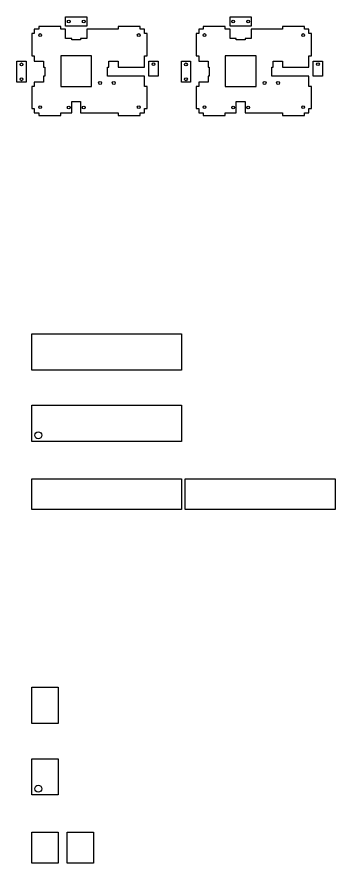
# Model space of a CAD drawing. Header units: millimetres. Extents: x 2079746 to 2081290, y 146816 to 151031.
# Drawn here: x 2080567 to 2080928, y 148225 to 149185 of the extents above; entities that cross this region are included whole.
import ezdxf

# ---------------------------------------------------------------- set-up
doc = ezdxf.new("R2010")
doc.units = ezdxf.units.MM
doc.header["$MEASUREMENT"] = 0
doc.layers.add('2.0_Components + Annotation', color=7, linetype='Continuous')
doc.layers.add('2.1_Components', color=7, linetype='Continuous')

msp = doc.modelspace()

# ---------------------------------------------------------------- linework, layer by layer
at = {"layer": '2.0_Components + Annotation'}
for points in [[(2080633.84, 149184.89), (2080645.84, 149184.89), (2080645.84, 149174.39), (2080621.84, 149174.39), (2080621.84, 149184.89)], [(2080820.4, 149184.89), (2080832.4, 149184.89), (2080832.4, 149174.39), (2080808.4, 149174.39), (2080808.4, 149184.89)], [(2080638.84, 149087.4), (2080638.84, 149087.4), (2080638.84, 149075.9), (2080681.34, 149075.9), (2080681.34, 149072.9), (2080706.34, 149072.9), (2080706.34, 149075.9), (2080711.34, 149075.9), (2080711.34, 149080.9), (2080714.34, 149080.9), (2080714.34, 149105.9), (2080711.34, 149105.9), (2080711.34, 149117.8), (2080669.34, 149117.8), (2080669.34, 149127.8), (2080670.84, 149127.8), (2080670.84, 149134.8), (2080681.34, 149134.8), (2080681.34, 149127.8), (2080711.34, 149127.8), (2080711.34, 149140.9), (2080714.34, 149140.9), (2080714.34, 149165.9), (2080711.34, 149165.9), (2080711.34, 149170.9), (2080706.34, 149170.9), (2080706.34, 149173.9), (2080681.34, 149173.9), (2080681.34, 149170.9), (2080645.84, 149170.9), (2080645.84, 149160.4), (2080638.84, 149160.4), (2080638.84, 149158.9), (2080628.84, 149158.9), (2080628.84, 149160.4), (2080621.84, 149160.4), (2080621.84, 149170.9), (2080616.34, 149170.9), (2080616.34, 149173.9), (2080591.34, 149173.9), (2080591.34, 149170.9), (2080586.34, 149170.9), (2080586.34, 149165.9), (2080583.34, 149165.9), (2080583.34, 149140.9), (2080586.34, 149140.9), (2080586.34, 149134.8), (2080596.84, 149134.8), (2080596.84, 149127.8), (2080598.34, 149127.8), (2080598.34, 149117.8), (2080596.84, 149117.8), (2080596.84, 149110.8), (2080586.34, 149110.8), (2080586.34, 149105.9), (2080583.34, 149105.9), (2080583.34, 149080.9), (2080586.34, 149080.9), (2080586.34, 149075.9), (2080591.34, 149075.9), (2080591.34, 149072.9), (2080616.34, 149072.9), (2080616.34, 149075.9), (2080628.84, 149075.9), (2080628.84, 149087.4), (2080628.84, 149087.4), (2080628.84, 149088.9), (2080638.84, 149088.9)], [(2080825.4, 149087.4), (2080825.4, 149087.4), (2080825.4, 149075.9), (2080867.9, 149075.9), (2080867.9, 149072.9), (2080892.9, 149072.9), (2080892.9, 149075.9), (2080897.9, 149075.9), (2080897.9, 149080.9), (2080900.9, 149080.9), (2080900.9, 149105.9), (2080897.9, 149105.9), (2080897.9, 149117.8), (2080855.9, 149117.8), (2080855.9, 149127.8), (2080857.4, 149127.8), (2080857.4, 149134.8), (2080867.9, 149134.8), (2080867.9, 149127.8), (2080897.9, 149127.8), (2080897.9, 149140.9), (2080900.9, 149140.9), (2080900.9, 149165.9), (2080897.9, 149165.9), (2080897.9, 149170.9), (2080892.9, 149170.9), (2080892.9, 149173.9), (2080867.9, 149173.9), (2080867.9, 149170.9), (2080832.4, 149170.9), (2080832.4, 149160.4), (2080825.4, 149160.4), (2080825.4, 149158.9), (2080815.4, 149158.9), (2080815.4, 149160.4), (2080808.4, 149160.4), (2080808.4, 149170.9), (2080802.9, 149170.9), (2080802.9, 149173.9), (2080777.9, 149173.9), (2080777.9, 149170.9), (2080772.9, 149170.9), (2080772.9, 149165.9), (2080769.9, 149165.9), (2080769.9, 149140.9), (2080772.9, 149140.9), (2080772.9, 149134.8), (2080783.4, 149134.8), (2080783.4, 149127.8), (2080784.9, 149127.8), (2080784.9, 149117.8), (2080783.4, 149117.8), (2080783.4, 149110.8), (2080772.9, 149110.8), (2080772.9, 149105.9), (2080769.9, 149105.9), (2080769.9, 149080.9), (2080772.9, 149080.9), (2080772.9, 149075.9), (2080777.9, 149075.9), (2080777.9, 149072.9), (2080802.9, 149072.9), (2080802.9, 149075.9), (2080815.4, 149075.9), (2080815.4, 149087.4), (2080815.4, 149087.4), (2080815.4, 149088.9), (2080825.4, 149088.9)], [(2080566.6, 149122.8), (2080566.6, 149134.8), (2080577.1, 149134.8), (2080577.1, 149110.8), (2080566.6, 149110.8)], [(2080716.35, 149122.8), (2080716.35, 149134.8), (2080726.85, 149134.8), (2080726.85, 149117.8), (2080716.35, 149117.8)], [(2080753.16, 149122.8), (2080753.16, 149134.8), (2080763.66, 149134.8), (2080763.66, 149110.8), (2080753.16, 149110.8)], [(2080902.9, 149122.8), (2080902.9, 149134.8), (2080913.4, 149134.8), (2080913.4, 149117.8), (2080902.9, 149117.8)], [(2080583.34, 148784.2), (2080583.34, 148825.2), (2080753.34, 148825.2), (2080753.34, 148784.2)], [(2080583.34, 148703.12), (2080583.34, 148744.12), (2080753.34, 148744.12), (2080753.34, 148703.12)], [(2080583.34, 148625.74), (2080583.34, 148660.74), (2080753.34, 148660.74), (2080753.34, 148625.74)], [(2080757.57, 148625.74), (2080757.57, 148660.74), (2080927.57, 148660.74), (2080927.57, 148625.74)], [(2080583.34, 148383.09), (2080583.34, 148424.09), (2080613.34, 148424.09), (2080613.34, 148383.09)], [(2080583.34, 148302.01), (2080583.34, 148343.01), (2080613.34, 148343.01), (2080613.34, 148302.01)], [(2080583.34, 148224.64), (2080583.34, 148259.64), (2080613.34, 148259.64), (2080613.34, 148224.64)], [(2080623.59, 148224.64), (2080623.59, 148259.64), (2080653.59, 148259.64), (2080653.59, 148224.64)]]:
    msp.add_lwpolyline(points, close=True, dxfattribs=at)
for centre, radius in [((2080625.34, 149179.64), 1.6), ((2080642.34, 149179.64), 1.6), ((2080811.9, 149179.64), 1.6), ((2080828.9, 149179.64), 1.6), ((2080592.93, 149164.32), 1.6), ((2080704.75, 149164.32), 1.6), ((2080779.49, 149164.32), 1.6), ((2080891.31, 149164.32), 1.6), ((2080571.85, 149131.08), 1.6), ((2080721.6, 149131.3), 1.6), ((2080758.41, 149131.08), 1.6), ((2080908.15, 149131.3), 1.6), ((2080571.85, 149114.08), 1.6), ((2080661.04, 149109.9), 1.7), ((2080676.44, 149109.9), 1.7), ((2080758.41, 149114.08), 1.6), ((2080847.6, 149109.9), 1.7), ((2080863, 149109.9), 1.7), ((2080592.93, 149082.49), 1.6), ((2080625.34, 149082.15), 1.6), ((2080642.34, 149082.15), 1.6), ((2080704.75, 149082.49), 1.6), ((2080779.49, 149082.49), 1.6), ((2080811.9, 149082.15), 1.6), ((2080828.9, 149082.15), 1.6), ((2080891.31, 149082.49), 1.6)]:
    msp.add_circle(centre, radius, dxfattribs=at)
at = {"layer": '2.1_Components', "color": 0}
for points in [[(2080616.34, 149105.9), (2080651.34, 149105.9), (2080651.34, 149140.9), (2080616.34, 149140.9)], [(2080802.9, 149105.9), (2080837.9, 149105.9), (2080837.9, 149140.9), (2080802.9, 149140.9)]]:
    msp.add_lwpolyline(points, close=True, dxfattribs=at)
at = {"layer": '2.1_Components'}
for centre in [(2080590.84, 148710.12), (2080590.84, 148309.01)]:
    msp.add_circle(centre, 4, dxfattribs=at)

doc.saveas('drawing.dxf')
